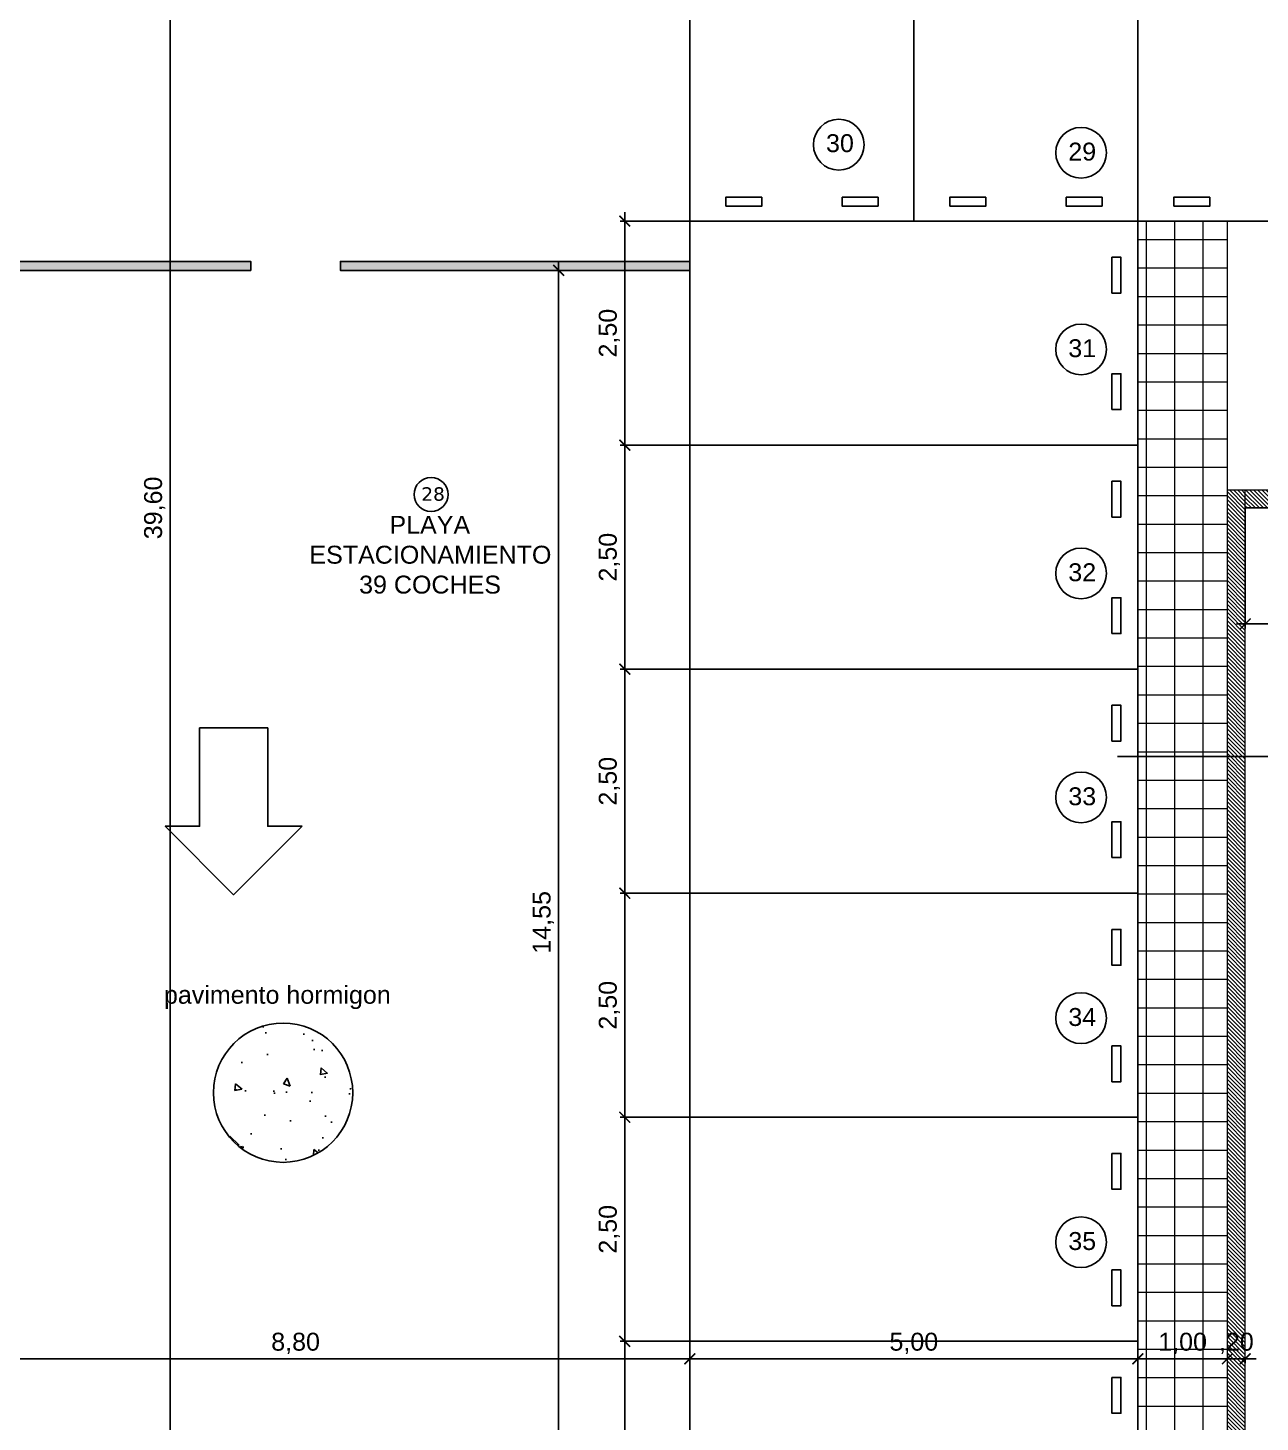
# Model space of a CAD drawing. Header units: metres. Extents: x 1166 to 1459, y -137 to 62.
# Drawn here: x 1309.59 to 1323.34, y -28.12 to -12.56 of the extents above; entities that cross this region are included whole.
import ezdxf

# ---------------------------------------------------------------- set-up
doc = ezdxf.new("R2010")
doc.units = ezdxf.units.M
doc.header["$LTSCALE"] = 0.508
doc.header["$PDMODE"] = 1
doc.header["$PDSIZE"] = -2
doc.linetypes.add('HIDDEN', pattern=[0.375, 0.25, -0.125])
doc.layers.get('0').update_dxf_attribs({"color": 9})
doc.layers.get('Defpoints').update_dxf_attribs({"color": 9})
for name, color, linetype in [('2-Corte', 9, 'Continuous'), ('2-texto', 9, 'Continuous'), ('3-muros', 9, 'Continuous'), ('4-carpinterias', 9, 'Continuous'), ('8-cotas-100', 9, 'Continuous'), ('9-Hatch', 9, 'Continuous'), ('9-Hatch existente', 9, 'Continuous'), ('artef', 9, 'Continuous')]:
    doc.layers.add(name, color=color, linetype=linetype)
doc.styles.add('swiss', font='swissel.ttf')
doc.dimstyles.new('dim-100', dxfattribs={"dimtxt": 0.2, "dimasz": 0.12, "dimexe": 0.05, "dimexo": 0, "dimgap": 0.05, "dimtad": 1, "dimzin": 4, "dimtxsty": 'swiss', "dimblk": 'ARCHTICK', "dimcen": 0.5, "dimdle": 0.1, "dimclrd": 256, "dimclre": 252, "dimclrt": 256, "dimadec": 0, "dimazin": 0, "dimtfac": 1, "dimtix": 1, "dimtmove": 2, "dimatfit": 3, "dimldrblk": 'OPEN30', "dimfxl": 0.05, "dimtolj": 1, "dimtzin": 0, "dimarcsym": 0})

# ---------------------------------------------------------------- blocks, each defined once
blk = doc.blocks.new('_ARCHTICK')
at = {"color": 0, "linetype": 'ByBlock', "const_width": 0.15}
blk.add_lwpolyline([(-0.5, -0.5), (0.5, 0.5)], dxfattribs=at)
blk = doc.blocks.new('*D18')
at = {"layer": '8-cotas-100', "color": 252, "linetype": 'Continuous', "lineweight": -2, "transparency": 16777216}
for p, q in [((1323.174, -17.917), (1323.174, -19.261)), ((1337.174, -17.917), (1337.174, -19.261))]:
    blk.add_line(p, q, dxfattribs=at)
at = {"layer": '8-cotas-100', "linetype": 'Continuous', "lineweight": -2, "transparency": 16777216}
blk.add_line((1323.074, -19.211), (1337.274, -19.211), dxfattribs=at)
at = {"layer": 'Defpoints', "color": 0, "linetype": 'Continuous', "transparency": 16777216}
for p in [(1323.174, -17.917), (1337.174, -17.917), (1337.174, -19.211)]:
    blk.add_point(p, dxfattribs=at)
at = {"layer": '8-cotas-100', "linetype": 'Continuous', "lineweight": -2, "transparency": 16777216, "xscale": 0.12, "yscale": 0.12, "zscale": 0.12, "rotation": 180}
blk.add_blockref('_ARCHTICK', (1323.174, -19.211), dxfattribs=at)
at = {"layer": '8-cotas-100', "linetype": 'Continuous', "lineweight": -2, "transparency": 16777216, "xscale": 0.12, "yscale": 0.12, "zscale": 0.12}
blk.add_blockref('_ARCHTICK', (1337.174, -19.211), dxfattribs=at)
at = {"layer": '8-cotas-100', "linetype": 'Continuous', "lineweight": 0, "transparency": 16777216, "insert": (1330.174, -19.039), "char_height": 0.2, "attachment_point": 5, "style": 'swiss'}
blk.add_mtext('\\A1;14,00', dxfattribs=at)
blk = doc.blocks.new('_Open30')
at = {"color": 0, "linetype": 'ByBlock', "lineweight": -2}
for p, q in [((-1, 0.27), (0, 0)), ((0, 0), (-1, -0.27)), ((0, 0), (-1, 0))]:
    blk.add_line(p, q, dxfattribs=at)
blk = doc.blocks.new('*D19')
at = {"layer": '8-cotas-100', "linetype": 'Continuous', "lineweight": -2, "transparency": 16777216}
blk.add_line((1325.432, -17.817), (1325.432, -38.017), dxfattribs=at)
at = {"layer": '8-cotas-100', "color": 252, "linetype": 'Continuous', "lineweight": -2, "transparency": 16777216}
for p, q in [((1323.174, -17.917), (1325.482, -17.917)), ((1323.174, -37.917), (1325.482, -37.917))]:
    blk.add_line(p, q, dxfattribs=at)
at = {"layer": 'Defpoints', "color": 0, "linetype": 'Continuous', "transparency": 16777216}
for p in [(1323.174, -17.917), (1323.174, -37.917), (1325.432, -37.917)]:
    blk.add_point(p, dxfattribs=at)
at = {"layer": '8-cotas-100', "linetype": 'Continuous', "lineweight": -2, "transparency": 16777216, "xscale": 0.12, "yscale": 0.12, "zscale": 0.12}
for p, rotation in [((1325.432, -17.917), 90), ((1325.432, -37.917), 270)]:
    blk.add_blockref('_ARCHTICK', p, dxfattribs=dict(at, rotation=rotation))
at = {"layer": '8-cotas-100', "linetype": 'Continuous', "lineweight": 0, "transparency": 16777216, "insert": (1325.26, -27.917), "char_height": 0.2, "attachment_point": 5, "rotation": 90, "style": 'swiss'}
blk.add_mtext('\\A1;20,00', dxfattribs=at)
blk = doc.blocks.new('*D79')
at = {"layer": '8-cotas-100', "linetype": 'Continuous', "lineweight": -2, "transparency": 16777216}
blk.add_line((1316.248, -14.617), (1316.248, -17.317), dxfattribs=at)
at = {"layer": '8-cotas-100', "color": 252, "linetype": 'Continuous', "lineweight": -2, "transparency": 16777216}
for p, q in [((1316.974, -14.717), (1316.198, -14.717)), ((1316.974, -17.217), (1316.198, -17.217))]:
    blk.add_line(p, q, dxfattribs=at)
at = {"layer": 'Defpoints', "color": 0, "linetype": 'Continuous', "transparency": 16777216}
for p in [(1316.974, -14.717), (1316.248, -17.217), (1316.974, -17.217)]:
    blk.add_point(p, dxfattribs=at)
at = {"layer": '8-cotas-100', "linetype": 'Continuous', "lineweight": -2, "transparency": 16777216, "xscale": 0.12, "yscale": 0.12, "zscale": 0.12}
for p, rotation in [((1316.248, -14.717), 90), ((1316.248, -17.217), 270)]:
    blk.add_blockref('_ARCHTICK', p, dxfattribs=dict(at, rotation=rotation))
at = {"layer": '8-cotas-100', "linetype": 'Continuous', "lineweight": 0, "transparency": 16777216, "insert": (1316.077, -15.967), "char_height": 0.2, "attachment_point": 5, "rotation": 90, "style": 'swiss'}
blk.add_mtext('\\A1;2,50', dxfattribs=at)
blk = doc.blocks.new('*D80')
at = {"layer": '8-cotas-100', "color": 252, "linetype": 'Continuous', "lineweight": -2, "transparency": 16777216}
for p, q in [((1316.974, -17.217), (1316.198, -17.217)), ((1316.974, -19.717), (1316.198, -19.717))]:
    blk.add_line(p, q, dxfattribs=at)
at = {"layer": '8-cotas-100', "linetype": 'Continuous', "lineweight": -2, "transparency": 16777216}
blk.add_line((1316.248, -17.117), (1316.248, -19.817), dxfattribs=at)
at = {"layer": 'Defpoints', "color": 0, "linetype": 'Continuous', "transparency": 16777216}
for p in [(1316.974, -17.217), (1316.248, -19.717), (1316.974, -19.717)]:
    blk.add_point(p, dxfattribs=at)
at = {"layer": '8-cotas-100', "linetype": 'Continuous', "lineweight": -2, "transparency": 16777216, "xscale": 0.12, "yscale": 0.12, "zscale": 0.12}
for p, rotation in [((1316.248, -17.217), 90), ((1316.248, -19.717), 270)]:
    blk.add_blockref('_ARCHTICK', p, dxfattribs=dict(at, rotation=rotation))
at = {"layer": '8-cotas-100', "linetype": 'Continuous', "lineweight": 0, "transparency": 16777216, "insert": (1316.077, -18.467), "char_height": 0.2, "attachment_point": 5, "rotation": 90, "style": 'swiss'}
blk.add_mtext('\\A1;2,50', dxfattribs=at)
blk = doc.blocks.new('*D81')
at = {"layer": '8-cotas-100', "color": 252, "linetype": 'Continuous', "lineweight": -2, "transparency": 16777216}
for p, q in [((1316.974, -19.717), (1316.198, -19.717)), ((1316.974, -22.217), (1316.198, -22.217))]:
    blk.add_line(p, q, dxfattribs=at)
at = {"layer": '8-cotas-100', "linetype": 'Continuous', "lineweight": -2, "transparency": 16777216}
blk.add_line((1316.248, -19.617), (1316.248, -22.317), dxfattribs=at)
at = {"layer": 'Defpoints', "color": 0, "linetype": 'Continuous', "transparency": 16777216}
for p in [(1316.974, -19.717), (1316.248, -22.217), (1316.974, -22.217)]:
    blk.add_point(p, dxfattribs=at)
at = {"layer": '8-cotas-100', "linetype": 'Continuous', "lineweight": -2, "transparency": 16777216, "xscale": 0.12, "yscale": 0.12, "zscale": 0.12}
for p, rotation in [((1316.248, -19.717), 90), ((1316.248, -22.217), 270)]:
    blk.add_blockref('_ARCHTICK', p, dxfattribs=dict(at, rotation=rotation))
at = {"layer": '8-cotas-100', "linetype": 'Continuous', "lineweight": 0, "transparency": 16777216, "insert": (1316.077, -20.967), "char_height": 0.2, "attachment_point": 5, "rotation": 90, "style": 'swiss'}
blk.add_mtext('\\A1;2,50', dxfattribs=at)
blk = doc.blocks.new('*D82')
at = {"layer": '8-cotas-100', "color": 252, "linetype": 'Continuous', "lineweight": -2, "transparency": 16777216}
for p, q in [((1316.974, -22.217), (1316.198, -22.217)), ((1316.974, -24.717), (1316.198, -24.717))]:
    blk.add_line(p, q, dxfattribs=at)
at = {"layer": '8-cotas-100', "linetype": 'Continuous', "lineweight": -2, "transparency": 16777216}
blk.add_line((1316.248, -22.117), (1316.248, -24.817), dxfattribs=at)
at = {"layer": 'Defpoints', "color": 0, "linetype": 'Continuous', "transparency": 16777216}
for p in [(1316.974, -22.217), (1316.248, -24.717), (1316.974, -24.717)]:
    blk.add_point(p, dxfattribs=at)
at = {"layer": '8-cotas-100', "linetype": 'Continuous', "lineweight": -2, "transparency": 16777216, "xscale": 0.12, "yscale": 0.12, "zscale": 0.12}
for p, rotation in [((1316.248, -22.217), 90), ((1316.248, -24.717), 270)]:
    blk.add_blockref('_ARCHTICK', p, dxfattribs=dict(at, rotation=rotation))
at = {"layer": '8-cotas-100', "linetype": 'Continuous', "lineweight": 0, "transparency": 16777216, "insert": (1316.077, -23.467), "char_height": 0.2, "attachment_point": 5, "rotation": 90, "style": 'swiss'}
blk.add_mtext('\\A1;2,50', dxfattribs=at)
blk = doc.blocks.new('*D83')
at = {"layer": '8-cotas-100', "color": 252, "linetype": 'Continuous', "lineweight": -2, "transparency": 16777216}
for p, q in [((1316.974, -24.717), (1316.198, -24.717)), ((1316.974, -27.217), (1316.198, -27.217))]:
    blk.add_line(p, q, dxfattribs=at)
at = {"layer": '8-cotas-100', "linetype": 'Continuous', "lineweight": -2, "transparency": 16777216}
blk.add_line((1316.248, -24.617), (1316.248, -27.317), dxfattribs=at)
at = {"layer": 'Defpoints', "color": 0, "linetype": 'Continuous', "transparency": 16777216}
for p in [(1316.974, -24.717), (1316.248, -27.217), (1316.974, -27.217)]:
    blk.add_point(p, dxfattribs=at)
at = {"layer": '8-cotas-100', "linetype": 'Continuous', "lineweight": -2, "transparency": 16777216, "xscale": 0.12, "yscale": 0.12, "zscale": 0.12}
for p, rotation in [((1316.248, -24.717), 90), ((1316.248, -27.217), 270)]:
    blk.add_blockref('_ARCHTICK', p, dxfattribs=dict(at, rotation=rotation))
at = {"layer": '8-cotas-100', "linetype": 'Continuous', "lineweight": 0, "transparency": 16777216, "insert": (1316.077, -25.967), "char_height": 0.2, "attachment_point": 5, "rotation": 90, "style": 'swiss'}
blk.add_mtext('\\A1;2,50', dxfattribs=at)
blk = doc.blocks.new('*D84')
at = {"layer": '8-cotas-100', "color": 252, "linetype": 'Continuous', "lineweight": -2, "transparency": 16777216}
for p, q in [((1316.974, -27.217), (1316.198, -27.217)), ((1316.974, -29.717), (1316.198, -29.717))]:
    blk.add_line(p, q, dxfattribs=at)
at = {"layer": '8-cotas-100', "linetype": 'Continuous', "lineweight": -2, "transparency": 16777216}
blk.add_line((1316.248, -27.117), (1316.248, -29.817), dxfattribs=at)
at = {"layer": 'Defpoints', "color": 0, "linetype": 'Continuous', "transparency": 16777216}
for p in [(1316.974, -27.217), (1316.248, -29.717), (1316.974, -29.717)]:
    blk.add_point(p, dxfattribs=at)
at = {"layer": '8-cotas-100', "linetype": 'Continuous', "lineweight": -2, "transparency": 16777216, "xscale": 0.12, "yscale": 0.12, "zscale": 0.12}
for p, rotation in [((1316.248, -27.217), 90), ((1316.248, -29.717), 270)]:
    blk.add_blockref('_ARCHTICK', p, dxfattribs=dict(at, rotation=rotation))
at = {"layer": '8-cotas-100', "linetype": 'Continuous', "lineweight": 0, "transparency": 16777216, "insert": (1316.077, -28.467), "char_height": 0.2, "attachment_point": 5, "rotation": 90, "style": 'swiss'}
blk.add_mtext('\\A1;2,50', dxfattribs=at)
blk = doc.blocks.new('*D188')
at = {"layer": '8-cotas-100', "color": 252, "linetype": 'HIDDEN', "lineweight": -2, "transparency": 16777216}
for p, q in [((1308.174, -27.412), (1308.174, -27.362)), ((1316.974, -27.412), (1316.974, -27.362))]:
    blk.add_line(p, q, dxfattribs=at)
at = {"layer": '8-cotas-100', "linetype": 'Continuous', "lineweight": -2, "transparency": 16777216}
blk.add_line((1308.074, -27.412), (1317.074, -27.412), dxfattribs=at)
at = {"layer": 'Defpoints', "color": 0, "linetype": 'Continuous', "transparency": 16777216}
for p in [(1308.174, -27.412), (1316.974, -27.412), (1316.974, -27.412)]:
    blk.add_point(p, dxfattribs=at)
at = {"layer": '8-cotas-100', "linetype": 'Continuous', "lineweight": -2, "transparency": 16777216, "xscale": 0.12, "yscale": 0.12, "zscale": 0.12, "rotation": 180}
blk.add_blockref('_ARCHTICK', (1308.174, -27.412), dxfattribs=at)
at = {"layer": '8-cotas-100', "linetype": 'Continuous', "lineweight": -2, "transparency": 16777216, "xscale": 0.12, "yscale": 0.12, "zscale": 0.12}
blk.add_blockref('_ARCHTICK', (1316.974, -27.412), dxfattribs=at)
at = {"layer": '8-cotas-100', "linetype": 'Continuous', "lineweight": 0, "transparency": 16777216, "insert": (1312.574, -27.24), "char_height": 0.2, "attachment_point": 5, "style": 'swiss'}
blk.add_mtext('\\A1;8,80', dxfattribs=at)
blk = doc.blocks.new('*D189')
at = {"layer": '8-cotas-100', "color": 252, "linetype": 'HIDDEN', "lineweight": -2, "transparency": 16777216}
for p, q in [((1316.974, -27.412), (1316.974, -27.362)), ((1321.974, -27.412), (1321.974, -27.362))]:
    blk.add_line(p, q, dxfattribs=at)
at = {"layer": '8-cotas-100', "linetype": 'Continuous', "lineweight": -2, "transparency": 16777216}
blk.add_line((1316.874, -27.412), (1322.074, -27.412), dxfattribs=at)
at = {"layer": 'Defpoints', "color": 0, "linetype": 'Continuous', "transparency": 16777216}
for p in [(1316.974, -27.412), (1321.974, -27.412), (1321.974, -27.412)]:
    blk.add_point(p, dxfattribs=at)
at = {"layer": '8-cotas-100', "linetype": 'Continuous', "lineweight": -2, "transparency": 16777216, "xscale": 0.12, "yscale": 0.12, "zscale": 0.12, "rotation": 180}
blk.add_blockref('_ARCHTICK', (1316.974, -27.412), dxfattribs=at)
at = {"layer": '8-cotas-100', "linetype": 'Continuous', "lineweight": -2, "transparency": 16777216, "xscale": 0.12, "yscale": 0.12, "zscale": 0.12}
blk.add_blockref('_ARCHTICK', (1321.974, -27.412), dxfattribs=at)
at = {"layer": '8-cotas-100', "linetype": 'Continuous', "lineweight": 0, "transparency": 16777216, "insert": (1319.474, -27.24), "char_height": 0.2, "attachment_point": 5, "style": 'swiss'}
blk.add_mtext('\\A1;5,00', dxfattribs=at)
blk = doc.blocks.new('*D190')
at = {"layer": '8-cotas-100', "color": 252, "linetype": 'HIDDEN', "lineweight": -2, "transparency": 16777216}
for p, q in [((1321.974, -27.412), (1321.974, -27.362)), ((1322.974, -27.412), (1322.974, -27.362))]:
    blk.add_line(p, q, dxfattribs=at)
at = {"layer": '8-cotas-100', "linetype": 'Continuous', "lineweight": -2, "transparency": 16777216}
blk.add_line((1321.874, -27.412), (1323.074, -27.412), dxfattribs=at)
at = {"layer": 'Defpoints', "color": 0, "linetype": 'Continuous', "transparency": 16777216}
for p in [(1321.974, -27.412), (1322.974, -27.412), (1322.974, -27.412)]:
    blk.add_point(p, dxfattribs=at)
at = {"layer": '8-cotas-100', "linetype": 'Continuous', "lineweight": -2, "transparency": 16777216, "xscale": 0.12, "yscale": 0.12, "zscale": 0.12, "rotation": 180}
blk.add_blockref('_ARCHTICK', (1321.974, -27.412), dxfattribs=at)
at = {"layer": '8-cotas-100', "linetype": 'Continuous', "lineweight": -2, "transparency": 16777216, "xscale": 0.12, "yscale": 0.12, "zscale": 0.12}
blk.add_blockref('_ARCHTICK', (1322.974, -27.412), dxfattribs=at)
at = {"layer": '8-cotas-100', "linetype": 'Continuous', "lineweight": 0, "transparency": 16777216, "insert": (1322.474, -27.24), "char_height": 0.2, "attachment_point": 5, "style": 'swiss'}
blk.add_mtext('\\A1;1,00', dxfattribs=at)
blk = doc.blocks.new('*D268')
at = {"layer": '8-cotas-100', "color": 252, "linetype": 'HIDDEN', "lineweight": -2, "transparency": 16777216}
for p, q in [((1322.974, -27.412), (1322.974, -27.362)), ((1323.174, -27.412), (1323.174, -27.462))]:
    blk.add_line(p, q, dxfattribs=at)
at = {"layer": '8-cotas-100', "lineweight": -2, "transparency": 16777216}
for p, q in [((1322.974, -27.412), (1322.854, -27.412)), ((1322.974, -27.412), (1323.174, -27.412)), ((1323.174, -27.412), (1323.294, -27.412))]:
    blk.add_line(p, q, dxfattribs=at)
at = {"layer": 'Defpoints', "color": 0, "transparency": 16777216}
for p in [(1322.974, -27.412), (1323.174, -27.412), (1323.174, -27.412)]:
    blk.add_point(p, dxfattribs=at)
at = {"layer": '8-cotas-100', "lineweight": -2, "transparency": 16777216, "xscale": 0.12, "yscale": 0.12, "zscale": 0.12}
blk.add_blockref('_ARCHTICK', (1322.974, -27.412), dxfattribs=at)
at = {"layer": '8-cotas-100', "lineweight": -2, "transparency": 16777216, "xscale": 0.12, "yscale": 0.12, "zscale": 0.12, "rotation": 180}
blk.add_blockref('_ARCHTICK', (1323.174, -27.412), dxfattribs=at)
at = {"layer": '8-cotas-100', "lineweight": 0, "transparency": 16777216, "insert": (1323.074, -27.24), "char_height": 0.2, "attachment_point": 5, "style": 'swiss'}
blk.add_mtext('\\A1;,20', dxfattribs=at)
blk = doc.blocks.new('*D280')
at = {"layer": '8-cotas-100', "lineweight": -2, "transparency": 16777216}
blk.add_line((1315.51, -29.917), (1315.51, -15.167), dxfattribs=at)
at = {"layer": '8-cotas-100', "color": 252, "linetype": 'HIDDEN', "lineweight": -2, "transparency": 16777216}
for p, q in [((1315.51, -15.267), (1315.46, -15.267)), ((1315.51, -29.817), (1315.46, -29.817))]:
    blk.add_line(p, q, dxfattribs=at)
at = {"layer": 'Defpoints', "color": 0, "transparency": 16777216}
for p in [(1315.51, -15.267), (1315.51, -15.267), (1315.51, -29.817)]:
    blk.add_point(p, dxfattribs=at)
at = {"layer": '8-cotas-100', "lineweight": -2, "transparency": 16777216, "xscale": 0.12, "yscale": 0.12, "zscale": 0.12}
for p, rotation in [((1315.51, -15.267), 90), ((1315.51, -29.817), 270)]:
    blk.add_blockref('_ARCHTICK', p, dxfattribs=dict(at, rotation=rotation))
at = {"layer": '8-cotas-100', "lineweight": 0, "transparency": 16777216, "insert": (1315.338, -22.542), "char_height": 0.2, "attachment_point": 5, "rotation": 90, "style": 'swiss'}
blk.add_mtext('\\A1;14,55', dxfattribs=at)
blk = doc.blocks.new('*D481')
at = {"layer": '8-cotas-100', "color": 252, "linetype": 'HIDDEN', "lineweight": -2, "transparency": 16777216}
for p, q in [((1310.4, 1.883), (1311.223, 1.883)), ((1309.574, -37.717), (1311.223, -37.717))]:
    blk.add_line(p, q, dxfattribs=at)
at = {"layer": '8-cotas-100', "lineweight": -2, "transparency": 16777216}
blk.add_line((1311.173, 1.983), (1311.173, -37.817), dxfattribs=at)
at = {"layer": 'Defpoints', "color": 0, "transparency": 16777216}
for p in [(1310.4, 1.883), (1309.574, -37.717), (1311.173, -37.717)]:
    blk.add_point(p, dxfattribs=at)
at = {"layer": '8-cotas-100', "lineweight": -2, "transparency": 16777216, "xscale": 0.12, "yscale": 0.12, "zscale": 0.12}
for p, rotation in [((1311.173, 1.883), 90), ((1311.173, -37.717), 270)]:
    blk.add_blockref('_ARCHTICK', p, dxfattribs=dict(at, rotation=rotation))
at = {"layer": '8-cotas-100', "transparency": 16777216, "insert": (1311.002, -17.917), "char_height": 0.2, "attachment_point": 5, "rotation": 90, "style": 'swiss'}
blk.add_mtext('\\A1;39,60', dxfattribs=at)

msp = doc.modelspace()

# ---------------------------------------------------------------- hatches: boundary and pattern name
at = {"layer": '4-carpinterias'}
h = msp.add_hatch(color=256, dxfattribs=at)
h.dxf.hatch_style = 1
h.paths.add_polyline_path([(1312.074, -15.267), (1308.174, -15.267), (1308.174, -15.167), (1312.074, -15.167)])
h = msp.add_hatch(color=256, dxfattribs=at)
h.dxf.hatch_style = 1
h.paths.add_polyline_path([(1316.974, -15.267), (1313.074, -15.267), (1313.074, -15.167), (1316.974, -15.167)])
at = {"layer": '9-Hatch', "linetype": 'Continuous', "lineweight": 0}
h = msp.add_hatch(dxfattribs=at)
h.set_pattern_fill('NET', color=256, scale=0.1)
h.paths.add_polyline_path([(1303.174, -13.011), (1303.174, -12.677), (1302.174, -12.677), (1302.174, -31.111), (1303.174, -31.111)])
h.paths.add_polyline_path([(1322.974, -14.717), (1321.974, -14.717), (1321.974, -37.717), (1322.374, -37.717), (1322.974, -37.717)])
at = {"layer": '9-Hatch'}
h = msp.add_hatch(dxfattribs=at)
h.set_pattern_fill('AR-CONC', color=256, scale=0.005, angle=-90)
h.set_pattern_definition([(320, (1567.2353, 358.8405), (-0.0796954, -0.9109233), [0.09525, -1.04775]), (265, (1567.2353, 358.8405), (0.9552842, 0.1762171), [0.0762, -0.838203]), (10.45144, (1567.2287, 358.7646), (0.8755888, -0.7347062), [0.08095, -0.8904512]), (316.1842, (1567.4893, 358.8405), (-0.2102116, -1.3553952), [0.142875, -1.571625]), (6.63556, (1567.4718, 358.7275), (1.2371306, -1.1870207), [0.121425, -1.335678]), (261.18415, (1567.4893, 358.8405), (1.2371306, -1.1870207), [0.1143, -1.2572987]), (291, (1567.4258, 358.7135), (-0.511326, -0.758072), [0.09525, -1.04775]), (236, (1567.4258, 358.7135), (0.9209398, -0.3090101), [0.0762, -0.8382]), (341.45144, (1567.3832, 358.6503), (0.4096138, -1.0670821), [0.08095, -0.8904497]), (307.5, (1567.2353, 358.8405), (0.4227752, -0.01544302), [0, -0.82804, 0, -0.8509, 0, -0.841375]), (277.5, (1567.2353, 358.8405), (0.50090287, -0.3340983), [0, -0.48514, 0, -0.80899, 0, -0.320675]), (237.5, (1567.2353, 359.1237), (-0.02864372, -0.67795298), [0, -0.3175, 0, -0.9906, 0, -1.31445]), (227.5, (1567.2353, 359.2507), (0.12713246, -0.7406459), [0, -0.41275, 0, -0.65786, 0, -0.93345])])
h.paths.add_polyline_path([(1312.435, -25.22, 1), (1312.435, -23.666, 1)])
at = {"layer": '9-Hatch existente', "linetype": 'Continuous', "lineweight": 0}
h = msp.add_hatch(dxfattribs=at)
h.set_pattern_fill('ANSI31', color=256, scale=0.01, angle=-90)
h.paths.add_polyline_path([(1336.974, -15.541), (1337.174, -15.541), (1337.174, -14.717), (1336.974, -14.717)])
h.paths.add_polyline_path([(1337.174, -16.641), (1336.974, -16.641), (1336.974, -17.717), (1333.974, -17.717), (1323.174, -17.717), (1323.174, -17.917), (1337.174, -17.917)])
h = msp.add_hatch(dxfattribs=at)
h.set_pattern_fill('ANSI31', color=256, scale=0.01, angle=-90)
h.paths.add_polyline_path([(1323.174, -30.632), (1322.974, -30.632), (1322.974, -37.917), (1323.174, -37.917)])
h.paths.add_polyline_path([(1323.174, -17.717), (1322.974, -17.717), (1322.974, -30.632), (1323.174, -30.632)])
h.paths.add_polyline_path([(1334.723, -16.001), (1336.718, -16.001), (1336.718, -15.252), (1334.723, -15.252)], flags=8)

# ---------------------------------------------------------------- linework, layer by layer
at = {"layer": '2-Corte'}
msp.add_line((1321.746, -20.693), (1323.631, -20.693), dxfattribs=at)
at = {"layer": '2-texto'}
msp.add_lwpolyline([(1312.646, -21.47), (1311.883, -22.233), (1311.12, -21.47), (1311.502, -21.47), (1311.502, -20.373), (1312.264, -20.373), (1312.264, -21.47)], close=True, dxfattribs=at)
for centre, radius in [((1318.637, -13.864), 0.283), ((1321.341, -13.954), 0.283), ((1321.341, -16.148), 0.283), ((1314.086, -17.767), 0.19), ((1321.341, -18.648), 0.283), ((1321.341, -21.148), 0.283), ((1321.341, -23.611), 0.283), ((1321.341, -26.111), 0.283)]:
    msp.add_circle(centre, radius, dxfattribs=at)
at = {"layer": '3-muros', "linetype": 'Continuous', "lineweight": 0}
for p, q in [((1322.974, -17.717), (1333.974, -17.717)), ((1322.974, -37.917), (1322.974, -17.717)), ((1323.174, -37.917), (1323.174, -17.717)), ((1323.174, -17.917), (1337.194, -17.917))]:
    msp.add_line(p, q, dxfattribs=at)
at = {"layer": '4-carpinterias', "flags": 128}
for points in [[(1312.074, -15.267), (1308.174, -15.267), (1308.174, -15.167), (1312.074, -15.167), (1312.074, -15.267)], [(1316.974, -15.267), (1313.074, -15.267), (1313.074, -15.167), (1316.974, -15.167), (1316.974, -15.267)]]:
    msp.add_lwpolyline(points, dxfattribs=at)
at = {"layer": '9-Hatch', "linetype": 'Continuous', "lineweight": 0}
for p, q in [((1321.974, -37.917), (1321.974, -14.717)), ((1321.974, -14.717), (1333.754, -14.717)), ((1322.974, -17.717), (1322.974, -14.717))]:
    msp.add_line(p, q, dxfattribs=at)
at = {"layer": '9-Hatch'}
msp.add_circle((1312.435, -24.443), 0.777, dxfattribs=at)
at = {"layer": 'artef'}
for p, q in [((1316.974, -37.717), (1316.974, -9.717)), ((1319.474, -14.717), (1319.474, -9.717)), ((1321.974, -37.717), (1321.974, -9.717)), ((1316.974, -14.717), (1321.974, -14.717)), ((1336.974, -14.717), (1321.974, -14.717)), ((1316.974, -17.217), (1321.974, -17.217)), ((1316.974, -19.717), (1321.974, -19.717)), ((1316.974, -22.217), (1321.974, -22.217)), ((1316.974, -24.717), (1321.974, -24.717)), ((1316.974, -27.217), (1321.974, -27.217))]:
    msp.add_line(p, q, dxfattribs=at)
for points in [[(1317.376, -14.55), (1317.776, -14.55), (1317.776, -14.45), (1317.376, -14.45)], [(1319.076, -14.55), (1318.676, -14.55), (1318.676, -14.45), (1319.076, -14.45)], [(1319.876, -14.55), (1320.276, -14.55), (1320.276, -14.45), (1319.876, -14.45)], [(1321.576, -14.55), (1321.176, -14.55), (1321.176, -14.45), (1321.576, -14.45)], [(1322.376, -14.55), (1322.776, -14.55), (1322.776, -14.45), (1322.376, -14.45)], [(1321.685, -15.12), (1321.685, -15.52), (1321.785, -15.52), (1321.785, -15.12)], [(1321.685, -16.82), (1321.685, -16.42), (1321.785, -16.42), (1321.785, -16.82)], [(1321.685, -17.62), (1321.685, -18.02), (1321.785, -18.02), (1321.785, -17.62)], [(1321.685, -19.32), (1321.685, -18.92), (1321.785, -18.92), (1321.785, -19.32)], [(1321.685, -20.12), (1321.685, -20.52), (1321.785, -20.52), (1321.785, -20.12)], [(1321.685, -21.82), (1321.685, -21.42), (1321.785, -21.42), (1321.785, -21.82)], [(1321.685, -22.62), (1321.685, -23.02), (1321.785, -23.02), (1321.785, -22.62)], [(1321.685, -24.32), (1321.685, -23.92), (1321.785, -23.92), (1321.785, -24.32)], [(1321.685, -25.12), (1321.685, -25.52), (1321.785, -25.52), (1321.785, -25.12)], [(1321.685, -26.82), (1321.685, -26.42), (1321.785, -26.42), (1321.785, -26.82)], [(1321.685, -27.62), (1321.685, -28.02), (1321.785, -28.02), (1321.785, -27.62)]]:
    msp.add_lwpolyline(points, close=True, dxfattribs=at)

# ---------------------------------------------------------------- texts
at = {"layer": '2-texto', "char_height": 0.2, "attachment_point": 3, "line_spacing_factor": 0.844561, "style": 'swiss'}
for s, insert in [('30', (1318.805, -13.747)), ('29', (1321.509, -13.841)), ('31', (1321.509, -16.035)), ('32', (1321.509, -18.535))]:
    msp.add_mtext(s, dxfattribs=dict(at, insert=insert))
at = {"layer": '2-texto', "style": 'swiss'}
for s, insert, char_height, width, attachment_point in [('{\\fVerdana|b0|i0|c0|p34;28}', (1313.978, -17.84), 0.15, 0.29475, 7), ('\\pi0.74477;{\\fArial|b0|i0|c0|p34;PLAYA \\P\\pi-0.14861;ESTACIONAMIENTO\\P\\pi0.40589;39 COCHES}', (1312.877, -18.006), 0.2, 2.36921, 1), ('\\pi-0.6,l0.8,t0.8;pavimento hormigon', (1310.905, -23.25), 0.2, 6.62475, 1)]:
    msp.add_mtext(s, dxfattribs=dict(at, insert=insert, char_height=char_height, width=width, attachment_point=attachment_point))
at = {"layer": '2-texto', "char_height": 0.2, "width": 0.75782, "attachment_point": 3, "line_spacing_factor": 0.844561, "style": 'swiss'}
for s, insert in [('33', (1321.509, -21.035)), ('34', (1321.509, -23.498)), ('35', (1321.509, -25.998))]:
    msp.add_mtext(s, dxfattribs=dict(at, insert=insert))

# ---------------------------------------------------------------- dimensions: what is measured, and where the dimension line sits
at = {"layer": '8-cotas-100'}
dim = msp.add_linear_dim(base=(1311.173, -37.717), p1=(1310.4, 1.883), p2=(1309.574, -37.717), angle=90, dimstyle='dim-100', dxfattribs=at)
dim.commit()
dim.dimension.update_dxf_attribs({"geometry": '*D481', "text_midpoint": (1311.002, -17.917)})
at = {"layer": '8-cotas-100', "linetype": 'Continuous', "lineweight": 0}
for base, p1, p2, picture, middle in [((1316.248, -17.217), (1316.974, -14.717), (1316.974, -17.217), '*D79', (1316.077, -15.967)), ((1316.248, -19.717), (1316.974, -17.217), (1316.974, -19.717), '*D80', (1316.077, -18.467)), ((1325.432, -37.917), (1323.174, -17.917), (1323.174, -37.917), '*D19', (1325.26, -27.917)), ((1316.248, -22.217), (1316.974, -19.717), (1316.974, -22.217), '*D81', (1316.077, -20.967)), ((1316.248, -24.717), (1316.974, -22.217), (1316.974, -24.717), '*D82', (1316.077, -23.467)), ((1316.248, -27.217), (1316.974, -24.717), (1316.974, -27.217), '*D83', (1316.077, -25.967)), ((1316.248, -29.717), (1316.974, -27.217), (1316.974, -29.717), '*D84', (1316.077, -28.467))]:
    dim = msp.add_linear_dim(base=base, p1=p1, p2=p2, angle=90, dimstyle='dim-100', dxfattribs=at)
    dim.commit()
    dim.dimension.update_dxf_attribs({"geometry": picture, "text_midpoint": middle})
at = {"layer": '8-cotas-100', "lineweight": 0}
dim = msp.add_linear_dim(base=(1315.51, -15.267), p1=(1315.51, -29.817), p2=(1315.51, -15.267), angle=90, dimstyle='dim-100', dxfattribs=at)
dim.commit()
dim.dimension.update_dxf_attribs({"geometry": '*D280', "text_midpoint": (1315.338, -22.542)})
at = {"layer": '8-cotas-100', "linetype": 'Continuous', "lineweight": 0}
for base, p1, p2, picture, middle in [((1337.174, -19.211), (1323.174, -17.917), (1337.174, -17.917), '*D18', (1330.174, -19.039)), ((1316.974, -27.412), (1308.174, -27.412), (1316.974, -27.412), '*D188', (1312.574, -27.24)), ((1321.974, -27.412), (1316.974, -27.412), (1321.974, -27.412), '*D189', (1319.474, -27.24)), ((1322.974, -27.412), (1321.974, -27.412), (1322.974, -27.412), '*D190', (1322.474, -27.24))]:
    dim = msp.add_linear_dim(base=base, p1=p1, p2=p2, dimstyle='dim-100', dxfattribs=at)
    dim.commit()
    dim.dimension.update_dxf_attribs({"geometry": picture, "text_midpoint": middle})
at = {"layer": '8-cotas-100', "lineweight": 0}
dim = msp.add_linear_dim(base=(1323.174, -27.412), p1=(1322.974, -27.412), p2=(1323.174, -27.412), dimstyle='dim-100', dxfattribs=at)
dim.commit()
dim.dimension.update_dxf_attribs({"geometry": '*D268', "text_midpoint": (1323.074, -27.24)})

doc.saveas('drawing.dxf')
